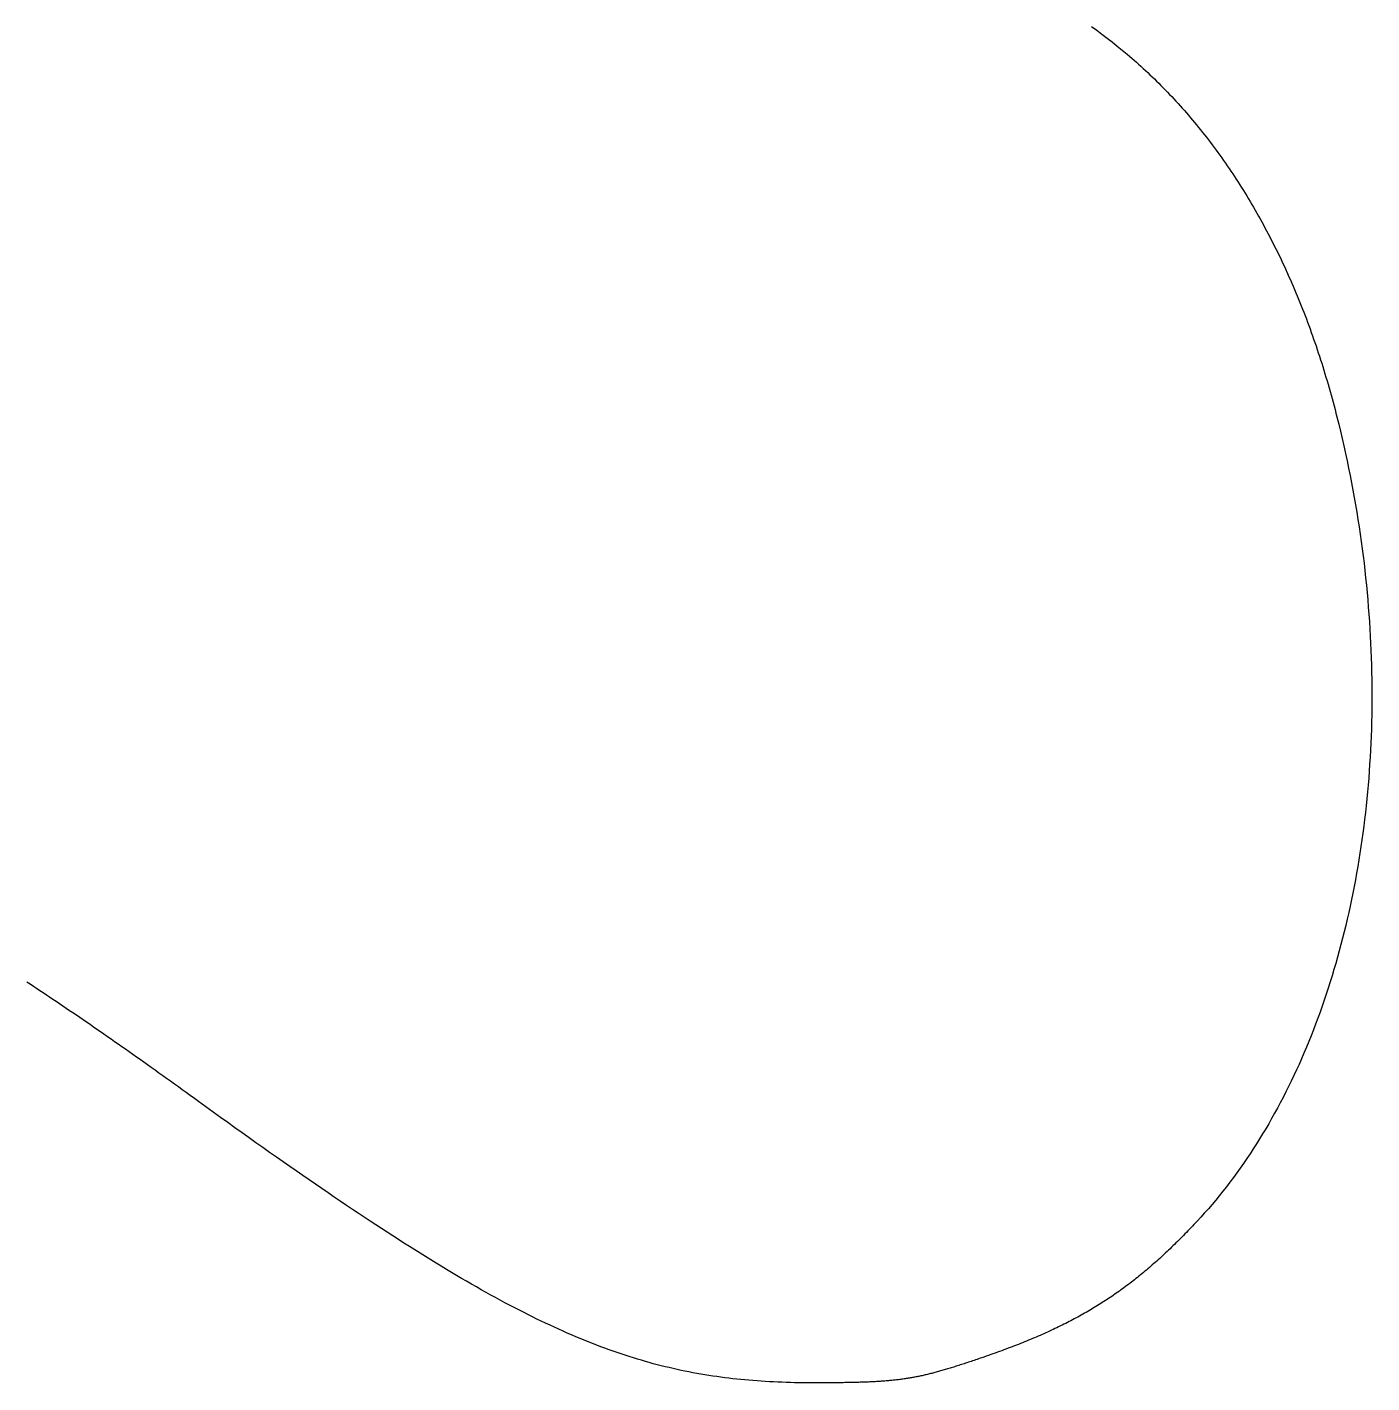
# Model space of a CAD drawing. Extents: x 0 to 527, y 0 to 420.
# Drawn here: x 495.259 to 499.823, y 33.849 to 38.45 of the extents above; entities that cross this region are included whole.
import ezdxf

# ---------------------------------------------------------------- set-up
doc = ezdxf.new("R2010")
doc.units = 0
doc.layers.get('0').update_dxf_attribs({"linetype": 'CONTINUOUS'})
doc.layers.add('LAYER_1', color=7, linetype='CONTINUOUS')

# ---------------------------------------------------------------- blocks, each defined once
blk = doc.blocks.new('LOGO')
at = {"layer": 'LAYER_1', "color": 5}
for points in [[(138.548, 199.249, 0), (138.739, 199.11, 0), (138.928, 198.969, 0), (139.115, 198.826, 0), (139.301, 198.682, 0), (139.484, 198.535, 0), (139.666, 198.386, 0), (139.846, 198.236, 0)], [(139.846, 198.236, 0), (139.932, 198.164, 0), (140.016, 198.091, 0), (140.101, 198.017, 0), (140.185, 197.943, 0), (140.269, 197.868, 0), (140.352, 197.793, 0), (140.435, 197.717, 0), (140.518, 197.641, 0), (140.6, 197.564, 0), (140.682, 197.487, 0), (140.763, 197.409, 0), (140.844, 197.33, 0), (140.925, 197.251, 0), (141.006, 197.172, 0), (141.086, 197.092, 0), (141.165, 197.011, 0), (141.244, 196.93, 0), (141.323, 196.848, 0), (141.402, 196.766, 0), (141.48, 196.683, 0), (141.558, 196.6, 0), (141.635, 196.516, 0), (141.712, 196.432, 0), (141.789, 196.347, 0), (141.865, 196.261, 0), (141.941, 196.175, 0), (142.016, 196.089, 0), (142.091, 196.002, 0), (142.166, 195.914, 0), (142.24, 195.826, 0), (142.314, 195.738, 0), (142.388, 195.649, 0), (142.461, 195.559, 0), (142.534, 195.469, 0), (142.606, 195.378, 0), (142.678, 195.287, 0), (142.749, 195.196, 0), (142.821, 195.104, 0), (142.891, 195.011, 0), (142.962, 194.918, 0), (143.032, 194.824, 0), (143.102, 194.73, 0), (143.171, 194.635, 0), (143.24, 194.54, 0), (143.308, 194.444, 0), (143.376, 194.348, 0), (143.444, 194.251, 0), (143.511, 194.154, 0), (143.578, 194.056, 0), (143.644, 193.958, 0), (143.711, 193.859, 0), (143.776, 193.76, 0), (143.841, 193.66, 0), (143.906, 193.56, 0), (143.971, 193.459, 0), (144.035, 193.358, 0), (144.099, 193.256, 0), (144.162, 193.154, 0), (144.225, 193.051, 0), (144.287, 192.948, 0), (144.349, 192.845, 0), (144.411, 192.74, 0), (144.472, 192.636, 0), (144.533, 192.531, 0), (144.593, 192.425, 0), (144.653, 192.319, 0), (144.713, 192.212, 0), (144.772, 192.105, 0), (144.831, 191.998, 0), (144.889, 191.89, 0), (144.947, 191.781, 0), (145.005, 191.672, 0), (145.062, 191.563, 0), (145.119, 191.453, 0), (145.175, 191.343, 0), (145.231, 191.232, 0), (145.287, 191.121, 0), (145.342, 191.009, 0), (145.396, 190.896, 0), (145.451, 190.784, 0), (145.505, 190.671, 0), (145.558, 190.557, 0), (145.611, 190.443, 0), (145.664, 190.328, 0), (145.716, 190.213, 0), (145.767, 190.098, 0), (145.819, 189.982, 0), (145.87, 189.865, 0), (145.92, 189.749, 0), (145.97, 189.631, 0), (146.02, 189.513, 0), (146.069, 189.395, 0), (146.118, 189.277, 0), (146.166, 189.157, 0), (146.214, 189.038, 0), (146.262, 188.918, 0), (146.309, 188.797, 0), (146.355, 188.676, 0), (146.402, 188.555, 0), (146.447, 188.433, 0), (146.493, 188.311, 0), (146.538, 188.188, 0), (146.582, 188.065, 0), (146.626, 187.942, 0), (146.67, 187.817, 0), (146.713, 187.693, 0), (146.756, 187.568, 0), (146.798, 187.443, 0), (146.84, 187.317, 0), (146.882, 187.191, 0), (146.923, 187.064, 0), (146.963, 186.937, 0), (147.003, 186.81, 0), (147.043, 186.682, 0), (147.082, 186.553, 0), (147.121, 186.425, 0), (147.16, 186.295, 0), (147.198, 186.166, 0), (147.235, 186.036, 0), (147.272, 185.905, 0), (147.309, 185.774, 0), (147.345, 185.643, 0), (147.381, 185.511, 0), (147.416, 185.379, 0), (147.451, 185.247, 0), (147.485, 185.114, 0), (147.519, 184.98, 0)], [(147.519, 184.98, 0), (147.586, 184.713, 0), (147.651, 184.445, 0), (147.714, 184.177, 0), (147.775, 183.909, 0), (147.835, 183.64, 0), (147.892, 183.372, 0), (147.948, 183.104, 0), (148.002, 182.836, 0), (148.054, 182.567, 0), (148.105, 182.299, 0), (148.153, 182.031, 0), (148.2, 181.762, 0), (148.245, 181.494, 0), (148.288, 181.226, 0), (148.33, 180.958, 0), (148.37, 180.69, 0), (148.408, 180.422, 0), (148.444, 180.154, 0), (148.478, 179.887, 0), (148.511, 179.62, 0), (148.542, 179.352, 0), (148.571, 179.085, 0), (148.598, 178.819, 0), (148.624, 178.552, 0), (148.647, 178.286, 0), (148.669, 178.02, 0), (148.69, 177.754, 0), (148.708, 177.489, 0), (148.725, 177.224, 0), (148.74, 176.959, 0), (148.754, 176.695, 0), (148.765, 176.431, 0), (148.775, 176.167, 0), (148.783, 175.904, 0), (148.79, 175.641, 0), (148.795, 175.379, 0), (148.798, 175.117, 0), (148.799, 174.856, 0), (148.799, 174.595, 0), (148.796, 174.335, 0), (148.793, 174.075, 0), (148.787, 173.816, 0), (148.78, 173.557, 0), (148.771, 173.299, 0), (148.76, 173.041, 0), (148.748, 172.784, 0), (148.734, 172.528, 0), (148.718, 172.272, 0), (148.701, 172.017, 0), (148.682, 171.763, 0), (148.661, 171.509, 0), (148.639, 171.257, 0), (148.615, 171.004, 0), (148.589, 170.753, 0), (148.562, 170.502, 0), (148.533, 170.252, 0), (148.502, 170.003, 0), (148.47, 169.755, 0), (148.436, 169.508, 0), (148.4, 169.261, 0), (148.363, 169.015, 0), (148.324, 168.771, 0), (148.283, 168.527, 0), (148.241, 168.284, 0), (148.197, 168.041, 0), (148.151, 167.8, 0), (148.104, 167.56, 0), (148.056, 167.321, 0), (148.005, 167.083, 0), (147.953, 166.846, 0), (147.9, 166.61, 0), (147.844, 166.374, 0), (147.787, 166.14, 0), (147.729, 165.908, 0), (147.669, 165.676, 0), (147.607, 165.445, 0), (147.544, 165.215, 0), (147.479, 164.987, 0), (147.413, 164.76, 0), (147.345, 164.534, 0), (147.275, 164.309, 0), (147.204, 164.085, 0), (147.131, 163.863, 0), (147.056, 163.642, 0), (146.98, 163.422, 0), (146.903, 163.203, 0), (146.824, 162.986, 0), (146.743, 162.77, 0), (146.661, 162.555, 0), (146.577, 162.342, 0), (146.492, 162.13, 0), (146.405, 161.92, 0), (146.316, 161.711, 0), (146.226, 161.503, 0), (146.135, 161.297, 0), (146.041, 161.092, 0), (145.947, 160.889, 0), (145.851, 160.687, 0), (145.753, 160.487, 0), (145.654, 160.288, 0), (145.553, 160.091, 0), (145.45, 159.895, 0), (145.346, 159.701, 0), (145.241, 159.508, 0), (145.134, 159.317, 0), (145.026, 159.128, 0), (144.916, 158.94, 0), (144.804, 158.754, 0), (144.691, 158.57, 0), (144.577, 158.388, 0), (144.461, 158.207, 0), (144.344, 158.027, 0), (144.225, 157.85, 0), (144.104, 157.674, 0), (143.982, 157.5, 0), (143.859, 157.328, 0), (143.734, 157.158, 0), (143.608, 156.99, 0), (143.48, 156.823, 0), (143.35, 156.658, 0), (143.22, 156.495, 0), (143.087, 156.334, 0), (142.954, 156.175, 0), (142.818, 156.018, 0), (142.682, 155.863, 0), (142.544, 155.71, 0), (142.404, 155.559, 0)], [(105.883, 159.942, 0), (105.734, 160.049, 0), (105.586, 160.156, 0), (105.44, 160.262, 0), (105.294, 160.367, 0), (105.149, 160.471, 0), (105.005, 160.574, 0), (104.862, 160.677, 0), (104.72, 160.779, 0), (104.579, 160.88, 0), (104.439, 160.98, 0), (104.299, 161.079, 0), (104.16, 161.178, 0), (104.023, 161.276, 0), (103.886, 161.373, 0), (103.75, 161.47, 0), (103.614, 161.566, 0), (103.479, 161.661, 0), (103.346, 161.755, 0), (103.212, 161.849, 0), (103.08, 161.942, 0), (102.948, 162.034, 0), (102.817, 162.125, 0), (102.687, 162.216, 0), (102.557, 162.307, 0), (102.428, 162.396, 0), (102.3, 162.485, 0), (102.172, 162.574, 0), (102.045, 162.662, 0), (101.919, 162.749, 0), (101.793, 162.835, 0), (101.668, 162.922, 0), (101.543, 163.007, 0), (101.419, 163.092, 0), (101.295, 163.176, 0), (101.172, 163.26, 0), (101.049, 163.343, 0), (100.927, 163.426, 0), (100.805, 163.508, 0), (100.684, 163.59, 0), (100.563, 163.671, 0), (100.442, 163.752, 0), (100.322, 163.832, 0), (100.203, 163.911, 0), (100.083, 163.991, 0), (99.9643, 164.069, 0), (99.8458, 164.148, 0), (99.7276, 164.226, 0), (99.6097, 164.303, 0)], [(128.478, 149.65, 0), (128.318, 149.65, 0), (128.159, 149.65, 0), (128.001, 149.652, 0), (127.844, 149.654, 0), (127.688, 149.657, 0), (127.532, 149.661, 0), (127.378, 149.665, 0), (127.224, 149.67, 0), (127.07, 149.677, 0), (126.918, 149.684, 0), (126.766, 149.692, 0), (126.615, 149.7, 0), (126.464, 149.71, 0), (126.314, 149.721, 0), (126.164, 149.732, 0), (126.015, 149.744, 0), (125.867, 149.758, 0), (125.719, 149.772, 0), (125.571, 149.787, 0), (125.424, 149.803, 0), (125.277, 149.82, 0), (125.131, 149.839, 0), (124.984, 149.858, 0), (124.838, 149.878, 0), (124.693, 149.899, 0), (124.547, 149.922, 0), (124.402, 149.945, 0), (124.257, 149.969, 0), (124.112, 149.995, 0), (123.967, 150.022, 0), (123.823, 150.049, 0), (123.678, 150.078, 0), (123.533, 150.108, 0), (123.389, 150.14, 0), (123.244, 150.172, 0), (123.099, 150.206, 0), (122.954, 150.24, 0), (122.809, 150.276, 0), (122.664, 150.314, 0), (122.519, 150.352, 0), (122.373, 150.392, 0), (122.228, 150.433, 0), (122.082, 150.475, 0), (121.935, 150.518, 0), (121.789, 150.563, 0), (121.642, 150.609, 0), (121.494, 150.657, 0), (121.346, 150.706, 0), (121.198, 150.756, 0), (121.049, 150.808, 0), (120.9, 150.86, 0), (120.751, 150.915, 0), (120.6, 150.971, 0), (120.449, 151.028, 0), (120.298, 151.086, 0), (120.146, 151.146, 0), (119.993, 151.208, 0), (119.839, 151.271, 0), (119.685, 151.335, 0), (119.53, 151.402, 0), (119.374, 151.469, 0), (119.218, 151.538, 0), (119.06, 151.609, 0), (118.902, 151.681, 0), (118.743, 151.755, 0), (118.582, 151.83, 0), (118.421, 151.907, 0), (118.259, 151.985, 0), (118.096, 152.065, 0), (117.932, 152.147, 0), (117.766, 152.231, 0), (117.6, 152.316, 0), (117.432, 152.402, 0), (117.263, 152.491, 0), (117.093, 152.581, 0), (116.922, 152.673, 0), (116.75, 152.766, 0), (116.576, 152.862, 0), (116.401, 152.959, 0), (116.225, 153.058, 0), (116.047, 153.158, 0), (115.868, 153.261, 0), (115.687, 153.365, 0), (115.505, 153.471, 0), (115.322, 153.579, 0), (115.137, 153.689, 0), (114.95, 153.8, 0), (114.762, 153.914, 0), (114.572, 154.029, 0), (114.381, 154.146, 0), (114.188, 154.266, 0), (113.993, 154.387, 0), (113.796, 154.51, 0), (113.598, 154.635, 0), (113.398, 154.762, 0), (113.196, 154.891, 0), (112.992, 155.022, 0), (112.787, 155.155, 0), (112.579, 155.289, 0), (112.37, 155.426, 0), (112.159, 155.566, 0), (111.945, 155.707, 0), (111.73, 155.85, 0), (111.513, 155.995, 0), (111.293, 156.142, 0), (111.072, 156.292, 0), (110.848, 156.443, 0), (110.622, 156.597, 0), (110.394, 156.753, 0), (110.164, 156.911, 0), (109.932, 157.071, 0), (109.697, 157.234, 0), (109.46, 157.398, 0), (109.22, 157.565, 0), (108.979, 157.734, 0), (108.734, 157.906, 0), (108.488, 158.079, 0), (108.239, 158.255, 0), (107.987, 158.433, 0), (107.733, 158.614, 0), (107.477, 158.796, 0), (107.218, 158.981, 0), (106.956, 159.169, 0), (106.692, 159.358, 0), (106.425, 159.551, 0), (106.155, 159.745, 0), (105.883, 159.942, 0)], [(142.404, 155.559, 0), (142.348, 155.499, 0), (142.292, 155.44, 0), (142.237, 155.381, 0), (142.181, 155.323, 0), (142.126, 155.265, 0), (142.071, 155.208, 0), (142.016, 155.151, 0), (141.961, 155.095, 0), (141.906, 155.039, 0), (141.851, 154.983, 0), (141.797, 154.928, 0), (141.742, 154.874, 0), (141.688, 154.82, 0), (141.633, 154.766, 0), (141.579, 154.712, 0), (141.525, 154.66, 0), (141.471, 154.607, 0), (141.416, 154.555, 0), (141.362, 154.504, 0), (141.308, 154.452, 0), (141.254, 154.401, 0), (141.2, 154.351, 0), (141.146, 154.301, 0), (141.092, 154.251, 0), (141.038, 154.202, 0), (140.984, 154.153, 0), (140.93, 154.105, 0), (140.876, 154.057, 0), (140.823, 154.009, 0), (140.769, 153.962, 0), (140.715, 153.915, 0), (140.661, 153.868, 0), (140.606, 153.822, 0), (140.552, 153.776, 0), (140.498, 153.731, 0), (140.444, 153.686, 0), (140.39, 153.641, 0), (140.335, 153.596, 0), (140.281, 153.552, 0), (140.227, 153.509, 0), (140.172, 153.465, 0), (140.117, 153.422, 0), (140.063, 153.379, 0), (140.008, 153.337, 0), (139.953, 153.295, 0), (139.898, 153.253, 0), (139.843, 153.211, 0), (139.787, 153.17, 0), (139.732, 153.129, 0), (139.676, 153.088, 0), (139.621, 153.048, 0), (139.565, 153.008, 0), (139.509, 152.968, 0), (139.453, 152.929, 0), (139.396, 152.89, 0), (139.34, 152.851, 0), (139.283, 152.812, 0), (139.226, 152.774, 0), (139.169, 152.736, 0), (139.112, 152.698, 0), (139.054, 152.66, 0), (138.997, 152.623, 0), (138.939, 152.586, 0), (138.881, 152.549, 0), (138.823, 152.513, 0), (138.764, 152.476, 0), (138.705, 152.44, 0), (138.646, 152.404, 0), (138.587, 152.369, 0), (138.528, 152.333, 0), (138.468, 152.298, 0), (138.408, 152.263, 0), (138.348, 152.228, 0), (138.287, 152.194, 0), (138.226, 152.159, 0), (138.165, 152.125, 0), (138.104, 152.091, 0), (138.042, 152.058, 0), (137.98, 152.024, 0), (137.917, 151.991, 0), (137.855, 151.957, 0), (137.792, 151.924, 0), (137.728, 151.892, 0), (137.665, 151.859, 0), (137.601, 151.827, 0), (137.537, 151.794, 0), (137.472, 151.762, 0), (137.407, 151.73, 0), (137.341, 151.698, 0), (137.276, 151.667, 0), (137.209, 151.635, 0), (137.143, 151.604, 0), (137.076, 151.572, 0), (137.009, 151.541, 0), (136.941, 151.51, 0), (136.873, 151.479, 0), (136.804, 151.449, 0), (136.735, 151.418, 0), (136.666, 151.388, 0), (136.596, 151.357, 0), (136.526, 151.327, 0), (136.455, 151.297, 0), (136.384, 151.267, 0), (136.313, 151.237, 0), (136.241, 151.207, 0), (136.168, 151.177, 0), (136.095, 151.148, 0), (136.022, 151.118, 0), (135.948, 151.088, 0), (135.873, 151.059, 0), (135.798, 151.03, 0), (135.723, 151, 0), (135.647, 150.971, 0), (135.571, 150.942, 0), (135.494, 150.913, 0), (135.416, 150.884, 0), (135.338, 150.855, 0), (135.26, 150.826, 0), (135.181, 150.797, 0), (135.101, 150.768, 0), (135.021, 150.739, 0), (134.94, 150.71, 0), (134.859, 150.682, 0), (134.777, 150.653, 0), (134.695, 150.624, 0), (134.612, 150.596, 0), (134.528, 150.567, 0)], [(134.528, 150.567, 0), (134.472, 150.548, 0), (134.416, 150.528, 0), (134.36, 150.51, 0), (134.306, 150.491, 0), (134.252, 150.473, 0), (134.198, 150.455, 0), (134.145, 150.437, 0), (134.093, 150.42, 0), (134.041, 150.402, 0), (133.99, 150.386, 0), (133.94, 150.369, 0), (133.89, 150.352, 0), (133.841, 150.336, 0), (133.792, 150.32, 0), (133.743, 150.305, 0), (133.695, 150.289, 0), (133.648, 150.274, 0), (133.601, 150.259, 0), (133.554, 150.244, 0), (133.508, 150.23, 0), (133.463, 150.216, 0), (133.418, 150.201, 0), (133.373, 150.188, 0), (133.328, 150.174, 0), (133.284, 150.161, 0), (133.241, 150.148, 0), (133.197, 150.135, 0), (133.154, 150.122, 0), (133.112, 150.11, 0), (133.069, 150.098, 0), (133.027, 150.086, 0), (132.986, 150.074, 0), (132.944, 150.062, 0), (132.903, 150.051, 0), (132.862, 150.04, 0), (132.821, 150.029, 0), (132.781, 150.018, 0), (132.741, 150.008, 0), (132.701, 149.997, 0), (132.661, 149.987, 0), (132.621, 149.977, 0), (132.582, 149.968, 0), (132.542, 149.958, 0), (132.503, 149.949, 0), (132.464, 149.94, 0), (132.425, 149.931, 0), (132.386, 149.922, 0), (132.347, 149.913, 0), (132.309, 149.905, 0), (132.27, 149.897, 0), (132.231, 149.889, 0), (132.193, 149.881, 0), (132.154, 149.873, 0), (132.116, 149.865, 0), (132.077, 149.858, 0), (132.039, 149.851, 0), (132, 149.844, 0), (131.961, 149.837, 0), (131.923, 149.83, 0), (131.884, 149.824, 0), (131.845, 149.817, 0), (131.806, 149.811, 0), (131.767, 149.805, 0), (131.728, 149.799, 0), (131.689, 149.793, 0), (131.65, 149.788, 0), (131.61, 149.782, 0), (131.57, 149.777, 0), (131.53, 149.772, 0), (131.49, 149.767, 0), (131.45, 149.762, 0), (131.41, 149.757, 0), (131.369, 149.752, 0), (131.328, 149.748, 0), (131.287, 149.744, 0), (131.245, 149.739, 0), (131.203, 149.735, 0), (131.161, 149.731, 0), (131.119, 149.727, 0), (131.076, 149.724, 0), (131.033, 149.72, 0), (130.99, 149.717, 0), (130.946, 149.713, 0), (130.902, 149.71, 0), (130.858, 149.707, 0), (130.813, 149.704, 0), (130.768, 149.701, 0), (130.722, 149.698, 0), (130.676, 149.695, 0), (130.629, 149.693, 0), (130.582, 149.69, 0), (130.535, 149.688, 0), (130.487, 149.685, 0), (130.438, 149.683, 0), (130.389, 149.681, 0), (130.34, 149.679, 0), (130.29, 149.677, 0), (130.239, 149.675, 0), (130.188, 149.673, 0), (130.136, 149.672, 0), (130.084, 149.67, 0), (130.031, 149.668, 0), (129.978, 149.667, 0), (129.924, 149.666, 0), (129.869, 149.664, 0), (129.814, 149.663, 0), (129.757, 149.662, 0), (129.701, 149.661, 0), (129.643, 149.66, 0), (129.585, 149.659, 0), (129.526, 149.658, 0), (129.467, 149.657, 0), (129.407, 149.656, 0), (129.345, 149.655, 0), (129.284, 149.655, 0), (129.221, 149.654, 0), (129.158, 149.653, 0), (129.094, 149.653, 0), (129.029, 149.652, 0), (128.963, 149.652, 0), (128.896, 149.651, 0), (128.829, 149.651, 0), (128.76, 149.651, 0), (128.691, 149.65, 0), (128.621, 149.65, 0), (128.55, 149.65, 0), (128.478, 149.65, 0)]]:
    blk.add_polyline3d(points, dxfattribs=at)

msp = doc.modelspace()

# ---------------------------------------------------------------- block references
at = {"color": 5, "xscale": 0.0928071272272585, "yscale": 0.0928071272272585, "zscale": 0.0928071272272585}
msp.add_blockref('LOGO', (486.0137, 19.9606), dxfattribs=at)

doc.saveas('drawing.dxf')
